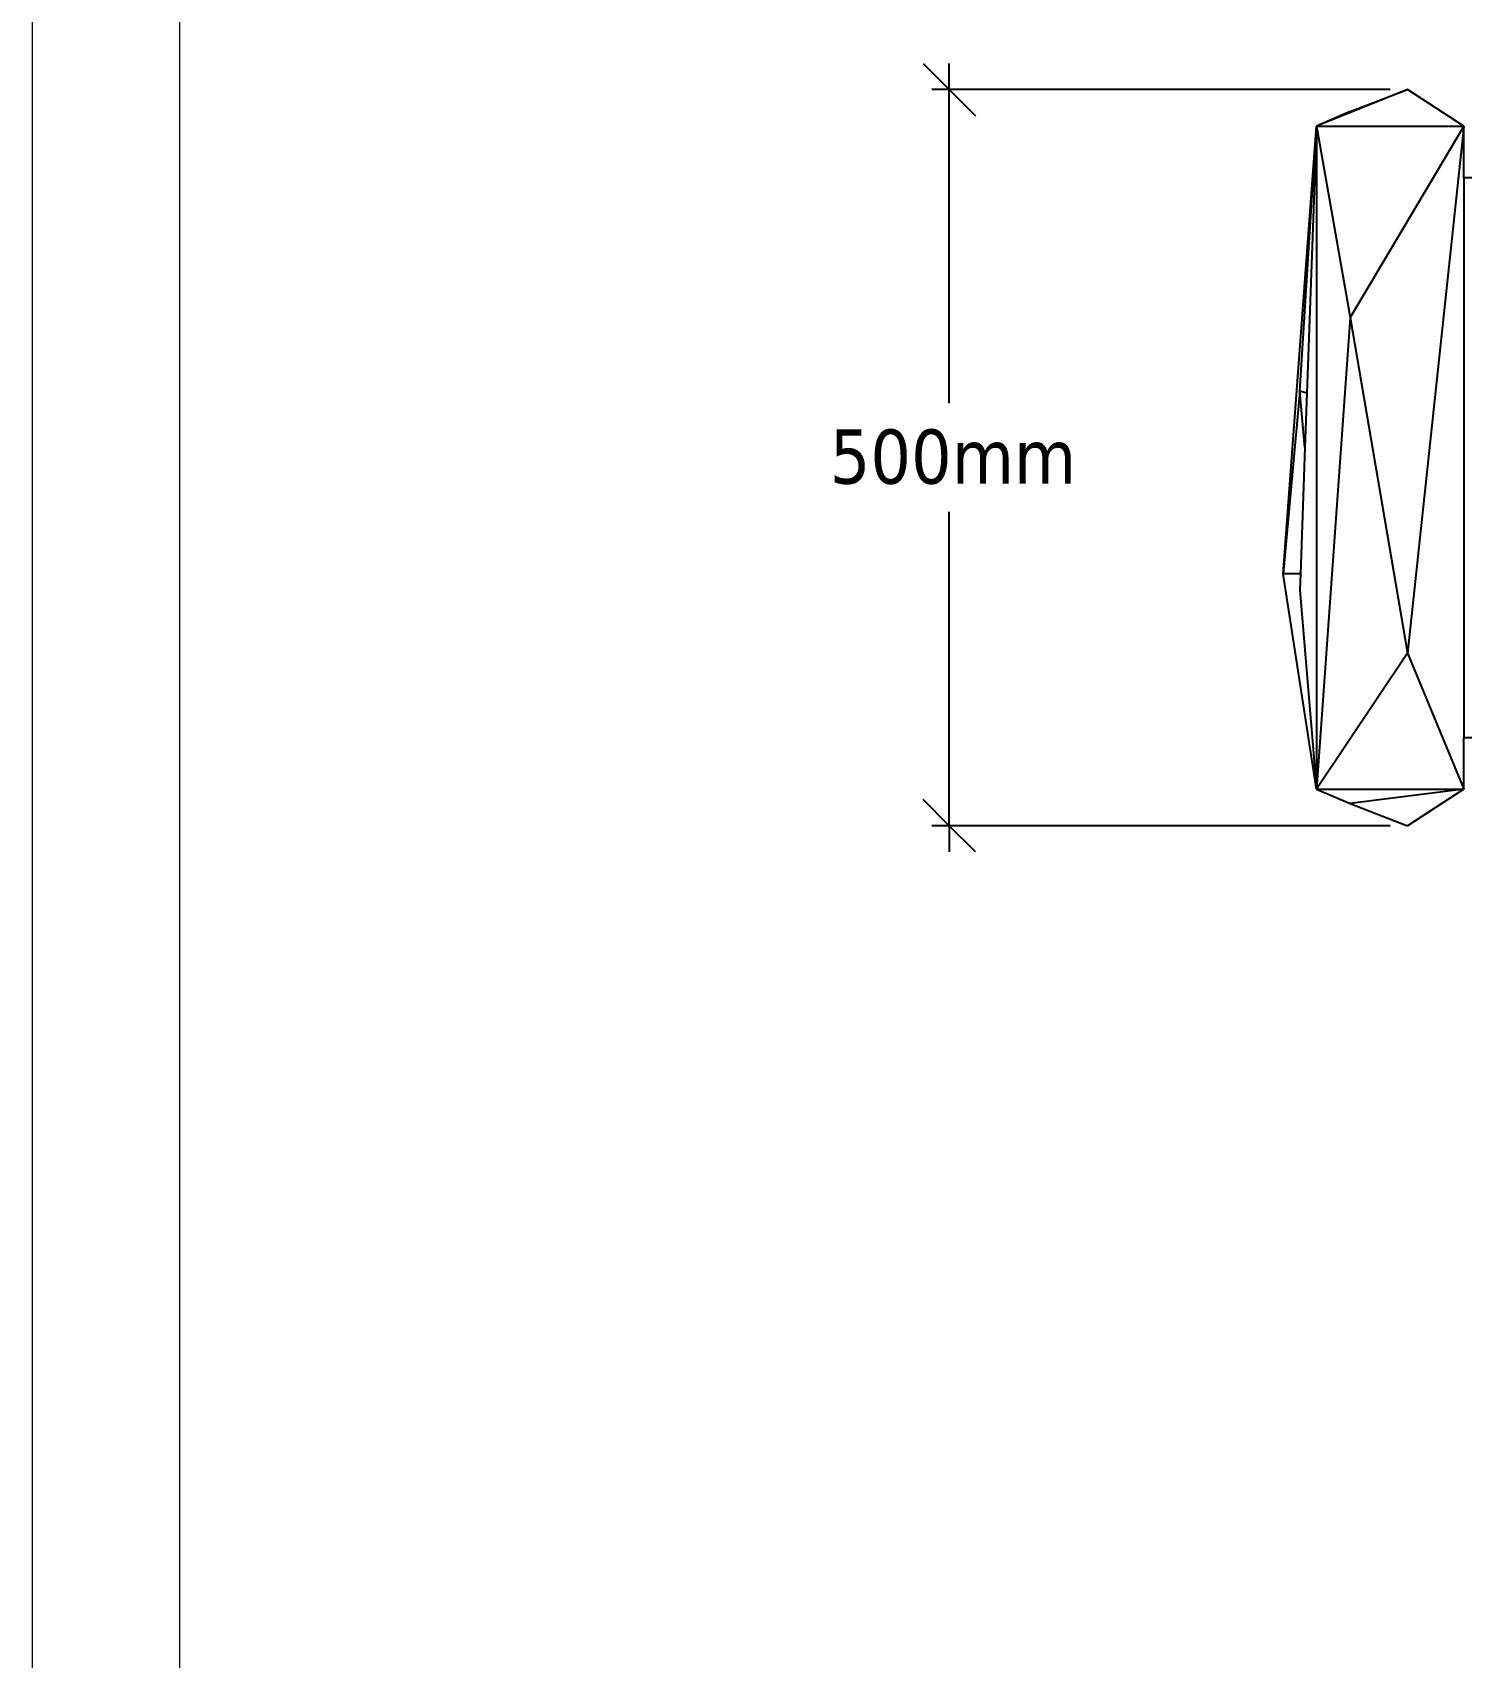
# Model space of a CAD drawing. Header units: millimetres. Extents: x 3440 to 9380, y -3644 to 556.
# Drawn here: x 3440 to 4413, y -1544 to -441 of the extents above; entities that cross this region are included whole.
import ezdxf

# ---------------------------------------------------------------- set-up
doc = ezdxf.new("R2010")
doc.units = ezdxf.units.MM
doc.layers.add('tabelka', color=155, linetype='Continuous')
doc.styles.add('Tahoma', font='Tahoma')

msp = doc.modelspace()

# ---------------------------------------------------------------- linework, layer by layer
at = {"color": 250, "true_color": 0x3f3f3f}
for p, q in [((4044.9, -462), (4062.6, -479.7)), ((4062.6, -479.7), (4062.6, -462)), ((4362, -479.7), (4050.8, -479.7)), ((4062.6, -479.7), (4080.4, -497.5)), ((4062.6, -692.7), (4062.6, -479.7)), ((4062.6, -979.5), (4062.6, -766.5)), ((4062.6, -979.5), (4044.9, -961.7)), ((4362, -979.5), (4050.8, -979.5)), ((4080.4, -997.2), (4062.6, -979.5)), ((4062.6, -979.5), (4062.6, -997.2))]:
    msp.add_line(p, q, dxfattribs=at)
for p, q in [((4373.8, -479.7), (4311.9, -504.6)), ((4334.8, -494.7), (4373.8, -479.7)), ((4411.9, -504.6), (4373.8, -479.7)), ((4334.8, -494.7), (4311.9, -504.6)), ((4289.4, -808.4), (4311.9, -504.6)), ((4300.7, -684.6), (4311.9, -504.6)), ((4311.9, -504.6), (4305.4, -685.8)), ((4311.9, -504.6), (4411.9, -504.6)), ((4311.9, -504.6), (4334.8, -634.4)), ((4311.9, -504.6), (4311.9, -954.6)), ((4411.9, -504.6), (4334.8, -634.4)), ((4411.9, -504.6), (4373.8, -862.4)), ((4411.9, -539.6), (4411.9, -504.6)), ((4417.4, -539.6), (4411.9, -539.6)), ((4411.9, -539.6), (4411.9, -919.6)), ((4334.8, -634.4), (4311.9, -954.6)), ((4334.8, -634.4), (4373.8, -862.4)), ((4300.7, -684.6), (4289.4, -808.4)), ((4304.1, -722.7), (4300.7, -684.6)), ((4305.4, -685.8), (4300.7, -684.6)), ((4305.4, -685.8), (4304.1, -722.7)), ((4304.1, -722.7), (4301.1, -808.4)), ((4311.9, -954.6), (4289.4, -808.4)), ((4301.1, -808.4), (4289.4, -808.4)), ((4301.1, -808.4), (4300.7, -819.6)), ((4300.7, -819.6), (4311.9, -954.6)), ((4373.8, -862.4), (4311.9, -954.6)), ((4373.8, -862.4), (4411.9, -954.6)), ((4411.9, -954.6), (4411.9, -919.6)), ((4411.9, -919.6), (4417.4, -919.6)), ((4311.9, -954.6), (4411.9, -954.6)), ((4311.9, -954.6), (4334.8, -964.5)), ((4411.9, -954.6), (4334.8, -964.5)), ((4411.9, -954.6), (4373.8, -979.5)), ((4334.8, -964.5), (4373.8, -979.5))]:
    msp.add_line(p, q)
at = {"layer": 'tabelka', "lineweight": 5}
for points in [[(3440, 555.8), (9380, 555.8), (9380, -3644.2), (3440, -3644.2)], [(3540, 455.8), (9280, 455.8), (9280, -3544.2), (3540, -3544.2)]]:
    msp.add_lwpolyline(points, close=True, dxfattribs=at)

# ---------------------------------------------------------------- texts
at = {"color": 250, "true_color": 0x3f3f3f, "insert": (3981.4, -748), "char_height": 36.79, "attachment_point": 7, "style": 'Tahoma'}
msp.add_mtext('500mm', dxfattribs=at)

doc.saveas('drawing.dxf')
